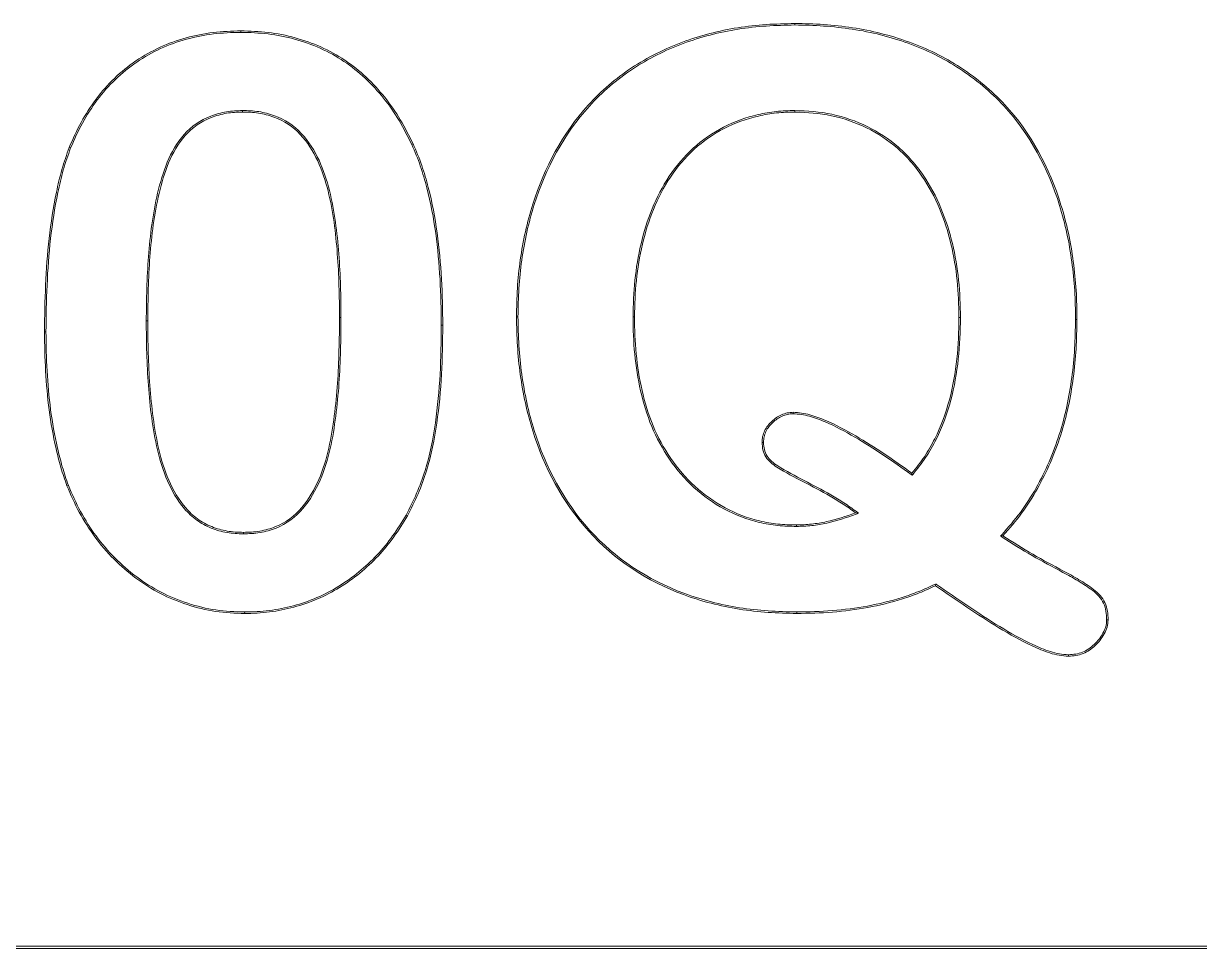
# Model space of a CAD drawing. Header units: millimetres. Extents: x 14 to 415, y 15 to 319.
# Drawn here: x 228.89 to 234.8, y 65.47 to 70.12 of the extents above; entities that cross this region are included whole.
import ezdxf

# ---------------------------------------------------------------- set-up
doc = ezdxf.new("R2010")
doc.units = ezdxf.units.MM
doc.header["$LTSCALE"] = 1.538462
doc.layers.add('Visible (ANSI)', color=7, linetype='Continuous', lineweight=9)
doc.layers.add('Visible Narrow (ANSI)', color=7, linetype='Continuous', lineweight=9)

msp = doc.modelspace()

# ---------------------------------------------------------------- linework, layer by layer
at = {"layer": 'Visible (ANSI)'}
for p, q in [((229.9831, 70.0735), (229.9831, 70.0809)), ((232.7636, 70.1105), (232.7636, 70.1179)), ((229.9917, 69.6811), (229.9918, 69.6737)), ((232.7636, 69.6811), (232.7636, 69.6737)), ((229.1287, 69.4934), (229.1218, 69.4961)), ((230.8411, 69.5104), (230.8479, 69.5135)), ((231.3741, 68.6453), (231.3667, 68.6453)), ((231.9516, 68.6453), (231.959, 68.6453)), ((233.5952, 68.6424), (233.5879, 68.6424)), ((234.1728, 68.6326), (234.1802, 68.6325)), ((232.7555, 68.1589), (232.7555, 68.1663)), ((232.6067, 68.0154), (232.5993, 68.0154)), ((233.3526, 67.8502), (233.3513, 67.8603)), ((229.1172, 67.7994), (229.1103, 67.7967)), ((230.8125, 67.65), (230.8189, 67.6463)), ((233.0838, 67.6598), (233.0684, 67.6619)), ((232.7717, 67.5932), (232.7717, 67.6006)), ((229.9958, 67.5562), (229.9958, 67.5636)), ((233.797, 67.5446), (233.8082, 67.5463)), ((233.4712, 67.3043), (233.4704, 67.2958)), ((230.0023, 67.1638), (230.0022, 67.1564)), ((232.7741, 67.1638), (232.774, 67.1564)), ((234.3289, 67.1247), (234.3363, 67.1246)), ((234.1379, 66.9492), (234.1379, 66.9418)), ((212.8042, 65.4858), (243.2657, 65.4858)), ((212.8042, 65.4747), (243.2657, 65.4747))]:
    msp.add_line(p, q, dxfattribs=at)
for points, knots in [([(229.1218, 69.4961), (229.14, 69.5388), (229.1589, 69.5812), (229.2037, 69.6624), (229.2287, 69.7015), (229.3123, 69.8127), (229.3797, 69.8781), (229.4946, 69.9566), (229.5353, 69.979), (229.6195, 70.018), (229.6633, 70.0335), (229.7527, 70.0582), (229.7983, 70.0671), (229.8904, 70.0784), (229.9367, 70.0801), (229.9831, 70.0809)], [0, 0, 0, 0, 0.000162451, 0.000162451, 0.000324903, 0.000324903, 0.000649805, 0.000649805, 0.000812257, 0.000812257, 0.000974708, 0.000974708, 0.001137159, 0.001137159, 0.00129961, 0.00129961, 0.00129961, 0.00129961]), ([(229.1287, 69.4934), (229.1469, 69.536), (229.1656, 69.578), (229.21, 69.6586), (229.2348, 69.6974), (229.3178, 69.8077), (229.3845, 69.8725), (229.4985, 69.9503), (229.5387, 69.9725), (229.6223, 70.0112), (229.6656, 70.0264), (229.7544, 70.051), (229.7995, 70.0598), (229.8909, 70.071), (229.9367, 70.0727), (229.9831, 70.0735)], [0, 0, 0, 0, 0.000160963, 0.000160963, 0.000322176, 0.000322176, 0.000644602, 0.000644602, 0.000805815, 0.000805815, 0.000967028, 0.000967028, 0.001128241, 0.001128241, 0.001289282, 0.001289282, 0.001289282, 0.001289282]), ([(229.9831, 70.0809), (230.0289, 70.0799), (230.0747, 70.0785), (230.1657, 70.0676), (230.2108, 70.0586), (230.3434, 70.0223), (230.4286, 69.9852), (230.5806, 69.8831), (230.6478, 69.8191), (230.7336, 69.7118), (230.76, 69.6742), (230.8071, 69.5956), (230.8276, 69.5546), (230.8479, 69.5135)], [0, 0, 0, 0, 0.000160651, 0.000160651, 0.000321302, 0.000321302, 0.000642604, 0.000642604, 0.000963906, 0.000963906, 0.001124557, 0.001124557, 0.001285208, 0.001285208, 0.001285208, 0.001285208]), ([(229.9831, 70.0735), (230.0289, 70.0725), (230.0743, 70.0711), (230.1645, 70.0603), (230.2092, 70.0513), (230.3408, 70.0154), (230.4252, 69.9786), (230.5757, 69.8775), (230.6424, 69.814), (230.7277, 69.7074), (230.7538, 69.6701), (230.8006, 69.5921), (230.8209, 69.5514), (230.8411, 69.5104)], [0, 0, 0, 0, 0.000159305, 0.000159305, 0.000318782, 0.000318782, 0.000637737, 0.000637737, 0.000956691, 0.000956691, 0.001116168, 0.001116168, 0.001275423, 0.001275423, 0.001275423, 0.001275423]), ([(231.3667, 68.6453), (231.3676, 68.6931), (231.3685, 68.741), (231.3742, 68.8365), (231.3791, 68.8841), (231.3994, 69.0263), (231.4197, 69.1201), (231.5065, 69.3938), (231.5984, 69.5668), (231.7913, 69.7795), (231.8647, 69.8421), (232.0243, 69.9479), (232.1105, 69.9908), (232.2899, 70.0578), (232.383, 70.0816), (232.5248, 70.1043), (232.5724, 70.1097), (232.6679, 70.1159), (232.7157, 70.1169), (232.7636, 70.1179)], [0, 0, 0, 0, 0.000169209, 0.000169209, 0.000338419, 0.000338419, 0.000676837, 0.000676837, 0.001353674, 0.001353674, 0.001692093, 0.001692093, 0.002030511, 0.002030511, 0.00236893, 0.00236893, 0.002538139, 0.002538139, 0.002707348, 0.002707348, 0.002707348, 0.002707348]), ([(231.3741, 68.6453), (231.375, 68.6931), (231.3759, 68.7408), (231.3815, 68.8358), (231.3865, 68.8832), (231.4066, 69.0248), (231.4269, 69.1183), (231.5133, 69.3907), (231.6047, 69.5628), (231.7964, 69.7741), (231.8693, 69.8363), (232.0279, 69.9414), (232.1136, 69.984), (232.292, 70.0507), (232.3846, 70.0744), (232.5258, 70.0969), (232.5731, 70.1023), (232.6681, 70.1085), (232.7158, 70.1095), (232.7636, 70.1105)], [0, 0, 0, 0, 0.000168181, 0.000168181, 0.000336536, 0.000336536, 0.000673247, 0.000673247, 0.001346669, 0.001346669, 0.001683379, 0.001683379, 0.00202009, 0.00202009, 0.002356801, 0.002356801, 0.002525156, 0.002525156, 0.002693356, 0.002693356, 0.002693356, 0.002693356]), ([(232.7636, 70.1179), (232.8121, 70.1173), (232.8606, 70.1164), (232.9573, 70.1093), (233.0056, 70.1039), (233.1495, 70.0824), (233.244, 70.0586), (233.3808, 70.0091), (233.4257, 69.9907), (233.5126, 69.9476), (233.5547, 69.9233), (233.6765, 69.8438), (233.7521, 69.7818), (233.9495, 69.5679), (234.0424, 69.392), (234.1286, 69.1141), (234.1489, 69.0188), (234.1678, 68.8746), (234.1727, 68.8263), (234.1791, 68.7295), (234.1797, 68.681), (234.1802, 68.6325)], [0, 0, 0, 0, 0.000171185, 0.000171185, 0.00034237, 0.00034237, 0.00068474, 0.00068474, 0.000855925, 0.000855925, 0.001027111, 0.001027111, 0.001369481, 0.001369481, 0.002054221, 0.002054221, 0.002396591, 0.002396591, 0.002567776, 0.002567776, 0.002738961, 0.002738961, 0.002738961, 0.002738961]), ([(232.7636, 70.1105), (232.8121, 70.1099), (232.8603, 70.109), (232.9566, 70.1019), (233.0047, 70.0965), (233.148, 70.0752), (233.2419, 70.0515), (233.3781, 70.0023), (233.4227, 69.9839), (233.509, 69.9411), (233.5509, 69.9169), (233.672, 69.8379), (233.7472, 69.7762), (233.9431, 69.5639), (234.0357, 69.3889), (234.1214, 69.1123), (234.1416, 69.0175), (234.1605, 68.8738), (234.1654, 68.8256), (234.1717, 68.7293), (234.1724, 68.6811), (234.1728, 68.6326)], [0, 0, 0, 0, 0.000170202, 0.000170202, 0.000340559, 0.000340559, 0.000681272, 0.000681272, 0.000851628, 0.000851628, 0.001021985, 0.001021985, 0.001362698, 0.001362698, 0.002044124, 0.002044124, 0.002384837, 0.002384837, 0.002555193, 0.002555193, 0.002725431, 0.002725431, 0.002725431, 0.002725431]), ([(229.9917, 69.6811), (229.9917, 69.6811), (229.9916, 69.6811), (229.9915, 69.6811), (229.9648, 69.6802), (229.9374, 69.6792), (229.8836, 69.67), (229.8572, 69.6629), (229.7804, 69.6337), (229.7342, 69.6011), (229.6617, 69.5191), (229.6344, 69.4712), (229.5928, 69.3711), (229.5779, 69.3192), (229.5407, 69.1619), (229.5277, 69.0549), (229.5111, 68.8408), (229.5093, 68.7333), (229.5084, 68.6262), (229.5084, 68.6262), (229.5084, 68.6262), (229.5084, 68.6262)], [0, 0, 0, 0, 0.000000236, 0.000000236, 0.000000236, 0.000095087, 0.000095087, 0.000189939, 0.000189939, 0.000379642, 0.000379642, 0.000569344, 0.000569344, 0.000759047, 0.000759047, 0.001138453, 0.001138453, 0.001517859, 0.001517859, 0.001517859, 0.001517904, 0.001517904, 0.001517904, 0.001517904]), ([(229.9918, 69.6737), (229.965, 69.6728), (229.9382, 69.6718), (229.8854, 69.6628), (229.8593, 69.6558), (229.7842, 69.6272), (229.739, 69.5953), (229.6679, 69.5151), (229.641, 69.4678), (229.5999, 69.3689), (229.5851, 69.3172), (229.548, 69.1608), (229.535, 69.0541), (229.5185, 68.8405), (229.5167, 68.7333), (229.5157, 68.6262)], [0, 0, 0, 0, 0.000094045, 0.000094045, 0.000188089, 0.000188089, 0.000376178, 0.000376178, 0.000564268, 0.000564268, 0.000752357, 0.000752357, 0.001128535, 0.001128535, 0.001504714, 0.001504714, 0.001504714, 0.001504714]), ([(230.4856, 68.6418), (230.4856, 68.6418), (230.4856, 68.6418), (230.4856, 68.6418), (230.4856, 68.6418), (230.4856, 68.6418), (230.4856, 68.6418), (230.4854, 68.7486), (230.4828, 68.8552), (230.4666, 69.0684), (230.4538, 69.1749), (230.415, 69.3311), (230.3983, 69.3825), (230.3525, 69.4801), (230.3238, 69.5268), (230.2495, 69.6062), (230.2024, 69.6369), (230.1258, 69.6645), (230.0995, 69.6714), (230.0457, 69.6796), (230.0185, 69.6805), (229.9919, 69.6811), (229.9919, 69.6811), (229.9918, 69.6811), (229.9917, 69.6811)], [0, 0, 0, 0, 0.000000013, 0.000000013, 0.000000013, 0.000000026, 0.000000026, 0.000000026, 0.000380572, 0.000380572, 0.000761118, 0.000761118, 0.000951391, 0.000951391, 0.001141664, 0.001141664, 0.001331937, 0.001331937, 0.001427073, 0.001427073, 0.00152221, 0.00152221, 0.00152221, 0.001522448, 0.001522448, 0.001522448, 0.001522448]), ([(230.4782, 68.6418), (230.478, 68.7483), (230.4754, 68.855), (230.4593, 69.0675), (230.4465, 69.1738), (230.4079, 69.3289), (230.3913, 69.3799), (230.3461, 69.4764), (230.3176, 69.5225), (230.2449, 69.6004), (230.199, 69.6303), (230.1237, 69.6574), (230.0978, 69.6642), (230.0451, 69.6723), (230.0184, 69.6731), (229.9918, 69.6737)], [0, 0, 0, 0, 0.00037717, 0.00037717, 0.000754341, 0.000754341, 0.000942926, 0.000942926, 0.001131511, 0.001131511, 0.001320096, 0.001320096, 0.001414389, 0.001414389, 0.001508681, 0.001508681, 0.001508681, 0.001508681]), ([(232.7636, 69.6811), (232.7636, 69.6811), (232.7635, 69.6811), (232.7634, 69.6811), (232.7328, 69.6803), (232.7019, 69.6796), (232.6403, 69.6731), (232.6098, 69.6677), (232.5195, 69.6469), (232.4607, 69.6259), (232.2956, 69.5409), (232.2017, 69.4543), (232.0647, 69.2484), (232.02, 69.1313), (231.9775, 68.9515), (231.9676, 68.8906), (231.9546, 68.7682), (231.9528, 68.7066), (231.9516, 68.6454), (231.9516, 68.6454), (231.9516, 68.6453), (231.9516, 68.6453)], [0, 0, 0, 0, 0.000000261, 0.000000261, 0.000000261, 0.000109275, 0.000109275, 0.00021829, 0.00021829, 0.000436319, 0.000436319, 0.000872378, 0.000872378, 0.001308437, 0.001308437, 0.001526466, 0.001526466, 0.001744495, 0.001744495, 0.001744495, 0.001744642, 0.001744642, 0.001744642, 0.001744642]), ([(232.7636, 69.6737), (232.733, 69.6729), (232.7023, 69.6722), (232.6414, 69.6658), (232.6112, 69.6605), (232.5217, 69.6398), (232.4635, 69.6191), (232.3002, 69.5349), (232.2072, 69.4493), (232.0715, 69.2453), (232.027, 69.1289), (231.9848, 68.9501), (231.9749, 68.8896), (231.962, 68.7677), (231.9602, 68.7065), (231.959, 68.6453)], [0, 0, 0, 0, 0.000108157, 0.000108157, 0.000216314, 0.000216314, 0.000432629, 0.000432629, 0.000865257, 0.000865257, 0.001297886, 0.001297886, 0.001514201, 0.001514201, 0.001730515, 0.001730515, 0.001730515, 0.001730515]), ([(233.5952, 68.6424), (233.5952, 68.6424), (233.5952, 68.6425), (233.5952, 68.6425), (233.5939, 68.7046), (233.5924, 68.7669), (233.5797, 68.8911), (233.5693, 68.9527), (233.5257, 69.1349), (233.4788, 69.2528), (233.3904, 69.3824), (233.3708, 69.4069), (233.3296, 69.454), (233.3078, 69.4767), (233.2365, 69.5385), (233.1838, 69.573), (233.0711, 69.6283), (233.0114, 69.6488), (232.8888, 69.6755), (232.8258, 69.6789), (232.7639, 69.6811), (232.7638, 69.6811), (232.7637, 69.6811), (232.7636, 69.6811)], [0, 0, 0, 0, 0.000000154, 0.000000154, 0.000000154, 0.000219366, 0.000219366, 0.000438577, 0.000438577, 0.000877, 0.000877, 0.000986606, 0.000986606, 0.001096212, 0.001096212, 0.001315423, 0.001315423, 0.001534635, 0.001534635, 0.001753846, 0.001753846, 0.001753846, 0.001754105, 0.001754105, 0.001754105, 0.001754105]), ([(233.5879, 68.6424), (233.5865, 68.7044), (233.585, 68.7665), (233.5723, 68.89), (233.562, 68.9514), (233.5187, 69.1325), (233.4719, 69.2498), (233.3845, 69.378), (233.3651, 69.4023), (233.3242, 69.4489), (233.3026, 69.4714), (233.2323, 69.5324), (233.1799, 69.5667), (233.0684, 69.6214), (233.0093, 69.6417), (232.8878, 69.6681), (232.8256, 69.6716), (232.7636, 69.6737)], [0, 0, 0, 0, 0.000217521, 0.000217521, 0.000435042, 0.000435042, 0.000870084, 0.000870084, 0.000978845, 0.000978845, 0.001087606, 0.001087606, 0.001305127, 0.001305127, 0.001522648, 0.001522648, 0.001740169, 0.001740169, 0.001740169, 0.001740169]), ([(228.9975, 68.5701), (228.9983, 68.7265), (229.0034, 68.8833), (229.0295, 69.1166), (229.0411, 69.1941), (229.0652, 69.309), (229.0741, 69.3471), (229.0955, 69.4224), (229.1086, 69.4593), (229.1218, 69.4961)], [0, 0, 0, 0, 0.000555541, 0.000555541, 0.000833311, 0.000833311, 0.000972196, 0.000972196, 0.001111082, 0.001111082, 0.001111082, 0.001111082]), ([(229.0049, 68.5701), (229.0057, 68.7264), (229.0107, 68.8828), (229.0368, 69.1156), (229.0484, 69.1928), (229.0724, 69.3073), (229.0813, 69.3453), (229.1025, 69.4201), (229.1155, 69.4566), (229.1287, 69.4934)], [0, 0, 0, 0, 0.000553993, 0.000553993, 0.000831019, 0.000831019, 0.000969532, 0.000969532, 0.001107791, 0.001107791, 0.001107791, 0.001107791]), ([(230.8411, 69.5104), (230.8565, 69.4748), (230.8715, 69.4396), (230.8964, 69.3669), (230.9071, 69.3297), (230.9366, 69.2179), (230.9505, 69.1419), (230.9715, 68.9889), (230.9783, 68.9119), (230.9873, 68.7577), (230.9884, 68.6805), (230.9891, 68.603)], [0, 0, 0, 0, 0.000136401, 0.000136401, 0.000273026, 0.000273026, 0.000546276, 0.000546276, 0.000819526, 0.000819526, 0.001092702, 0.001092702, 0.001092702, 0.001092702]), ([(230.8479, 69.5135), (230.8632, 69.4779), (230.8783, 69.4423), (230.9035, 69.369), (230.9142, 69.3318), (230.9438, 69.2194), (230.9578, 69.1431), (230.9788, 68.9897), (230.9857, 68.9125), (230.9947, 68.7579), (230.9958, 68.6805), (230.9965, 68.603)], [0, 0, 0, 0, 0.000137064, 0.000137064, 0.000274127, 0.000274127, 0.000548255, 0.000548255, 0.000822382, 0.000822382, 0.00109651, 0.00109651, 0.00109651, 0.00109651]), ([(229.5084, 68.6262), (229.5084, 68.6262), (229.5084, 68.6262), (229.5084, 68.6262), (229.5085, 68.5176), (229.5112, 68.4092), (229.5229, 68.2465), (229.528, 68.1924), (229.5429, 68.0846), (229.5518, 68.0309), (229.5769, 67.9248), (229.5928, 67.8722), (229.637, 67.7719), (229.6643, 67.7235), (229.7188, 67.6609), (229.7388, 67.6419), (229.7838, 67.6089), (229.8083, 67.5958), (229.8596, 67.5749), (229.8865, 67.5678), (229.9407, 67.5582), (229.9686, 67.5567), (229.9957, 67.5562), (229.9957, 67.5562), (229.9958, 67.5562), (229.9958, 67.5562)], [0, 0, 0, 0, 0.000000045, 0.000000045, 0.000000045, 0.000387108, 0.000387108, 0.000580639, 0.000580639, 0.00077417, 0.00077417, 0.000967702, 0.000967702, 0.001161233, 0.001161233, 0.001257998, 0.001257998, 0.001354764, 0.001354764, 0.00145153, 0.00145153, 0.001548295, 0.001548295, 0.001548295, 0.001548453, 0.001548453, 0.001548453, 0.001548453]), ([(229.5157, 68.6262), (229.5159, 68.5178), (229.5185, 68.4094), (229.5303, 68.2472), (229.5354, 68.1932), (229.5502, 68.0858), (229.559, 68.0323), (229.584, 67.9268), (229.5998, 67.8746), (229.6435, 67.7754), (229.6706, 67.7275), (229.724, 67.6662), (229.7438, 67.6474), (229.7875, 67.6153), (229.8116, 67.6024), (229.8618, 67.582), (229.8882, 67.575), (229.9416, 67.5655), (229.9687, 67.5641), (229.9958, 67.5636)], [0, 0, 0, 0, 0.000383712, 0.000383712, 0.000575569, 0.000575569, 0.000767425, 0.000767425, 0.000959281, 0.000959281, 0.001151137, 0.001151137, 0.001247066, 0.001247066, 0.001342994, 0.001342994, 0.001438922, 0.001438922, 0.00153485, 0.00153485, 0.00153485, 0.00153485]), ([(229.9958, 67.5636), (230.0233, 67.5641), (230.0509, 67.5652), (230.105, 67.5747), (230.1316, 67.5821), (230.2084, 67.6123), (230.2535, 67.6465), (230.3249, 67.7301), (230.3522, 67.7786), (230.396, 67.8795), (230.4123, 67.9323), (230.4366, 68.0395), (230.4451, 68.0938), (230.459, 68.2028), (230.4644, 68.2575), (230.4723, 68.3671), (230.474, 68.4221), (230.4774, 68.5319), (230.4782, 68.5868), (230.4782, 68.6418)], [0, 0, 0, 0, 0.000096889, 0.000096889, 0.000193779, 0.000193779, 0.000387558, 0.000387558, 0.000581337, 0.000581337, 0.000775115, 0.000775115, 0.000968894, 0.000968894, 0.001162673, 0.001162673, 0.001356452, 0.001356452, 0.001550231, 0.001550231, 0.001550231, 0.001550231]), ([(229.9958, 67.5562), (229.9959, 67.5562), (229.9959, 67.5562), (229.996, 67.5562), (230.0234, 67.5567), (230.0516, 67.5578), (230.1068, 67.5675), (230.1338, 67.575), (230.2122, 67.6058), (230.2585, 67.6409), (230.3312, 67.7261), (230.3588, 67.7752), (230.403, 67.8771), (230.4194, 67.9303), (230.4439, 68.0382), (230.4524, 68.0927), (230.4664, 68.202), (230.4718, 68.2569), (230.4796, 68.3668), (230.4814, 68.4218), (230.4848, 68.5317), (230.4856, 68.5869), (230.4856, 68.6418)], [0, 0, 0, 0, 0.000000158, 0.000000158, 0.000000158, 0.000097881, 0.000097881, 0.000195604, 0.000195604, 0.00039105, 0.00039105, 0.000586496, 0.000586496, 0.000781942, 0.000781942, 0.000977388, 0.000977388, 0.001172834, 0.001172834, 0.00136828, 0.00136828, 0.001563726, 0.001563726, 0.001563726, 0.001563726]), ([(230.9891, 68.603), (230.9884, 68.5211), (230.9875, 68.4393), (230.9784, 68.276), (230.9708, 68.1945), (230.9478, 68.0327), (230.932, 67.9525), (230.8953, 67.8358), (230.8815, 67.7973), (230.8497, 67.7225), (230.8312, 67.6864), (230.8125, 67.65)], [0, 0, 0, 0, 0.000290562, 0.000290562, 0.000581198, 0.000581198, 0.000871835, 0.000871835, 0.001017153, 0.001017153, 0.00116214, 0.00116214, 0.00116214, 0.00116214]), ([(230.9965, 68.603), (230.9958, 68.5211), (230.9949, 68.4391), (230.9858, 68.2754), (230.9782, 68.1937), (230.9551, 68.0314), (230.9392, 67.9507), (230.9023, 67.8334), (230.8884, 67.7947), (230.8564, 67.7193), (230.8377, 67.6828), (230.8189, 67.6463)], [0, 0, 0, 0, 0.000291667, 0.000291667, 0.000583333, 0.000583333, 0.000875, 0.000875, 0.001020833, 0.001020833, 0.001166666, 0.001166666, 0.001166666, 0.001166666]), ([(232.774, 67.1564), (232.7257, 67.1576), (232.6774, 67.1588), (232.581, 67.1652), (232.5329, 67.1705), (232.3897, 67.1934), (232.2956, 67.2174), (232.0236, 67.3177), (231.8571, 67.4267), (231.5985, 67.7142), (231.5058, 67.8889), (231.4195, 68.1657), (231.3992, 68.2605), (231.3792, 68.4041), (231.3744, 68.4522), (231.3688, 68.5486), (231.3677, 68.597), (231.3667, 68.6453)], [0, 0, 0, 0, 0.000170555, 0.000170555, 0.000341111, 0.000341111, 0.000682222, 0.000682222, 0.001364444, 0.001364444, 0.002046666, 0.002046666, 0.002387777, 0.002387777, 0.002558332, 0.002558332, 0.002728888, 0.002728888, 0.002728888, 0.002728888]), ([(232.7741, 67.1638), (232.7258, 67.165), (232.6776, 67.1662), (232.5817, 67.1726), (232.5338, 67.1779), (232.3913, 67.2006), (232.2977, 67.2245), (232.0271, 67.3242), (231.8618, 67.4325), (231.6048, 67.7183), (231.5126, 67.892), (231.4267, 68.1674), (231.4064, 68.2619), (231.3866, 68.4049), (231.3818, 68.4528), (231.3761, 68.5488), (231.3751, 68.597), (231.3741, 68.6453)], [0, 0, 0, 0, 0.000169535, 0.000169535, 0.000339241, 0.000339241, 0.000678654, 0.000678654, 0.00135748, 0.00135748, 0.002036306, 0.002036306, 0.002375719, 0.002375719, 0.002545425, 0.002545425, 0.002714958, 0.002714958, 0.002714958, 0.002714958]), ([(231.9516, 68.6453), (231.9516, 68.6452), (231.9516, 68.6452), (231.9516, 68.6452), (231.9525, 68.5832), (231.954, 68.5207), (231.9665, 68.3968), (231.9757, 68.335), (232.0039, 68.2134), (232.0215, 68.1534), (232.0694, 68.0378), (232.0994, 67.9825), (232.2055, 67.8276), (232.2999, 67.7402), (232.4651, 67.6503), (232.5245, 67.6284), (232.6159, 67.6066), (232.6469, 67.6012), (232.7092, 67.5948), (232.7405, 67.594), (232.7715, 67.5932), (232.7716, 67.5932), (232.7717, 67.5932), (232.7717, 67.5932)], [0, 0, 0, 0, 0.000000146, 0.000000146, 0.000000146, 0.000219902, 0.000219902, 0.000439658, 0.000439658, 0.000659414, 0.000659414, 0.00087917, 0.00087917, 0.001318682, 0.001318682, 0.001538438, 0.001538438, 0.001648317, 0.001648317, 0.001758195, 0.001758195, 0.001758195, 0.001758449, 0.001758449, 0.001758449, 0.001758449]), ([(231.959, 68.6453), (231.9599, 68.5832), (231.9613, 68.5212), (231.9738, 68.3978), (231.983, 68.3363), (232.011, 68.2155), (232.0286, 68.1557), (232.0761, 68.0411), (232.1058, 67.9862), (232.211, 67.8327), (232.3046, 67.746), (232.4681, 67.6571), (232.5268, 67.6354), (232.6173, 67.6139), (232.648, 67.6085), (232.7096, 67.6022), (232.7407, 67.6014), (232.7717, 67.6006)], [0, 0, 0, 0, 0.000218048, 0.000218048, 0.000436096, 0.000436096, 0.000654143, 0.000654143, 0.000872191, 0.000872191, 0.001308287, 0.001308287, 0.001526335, 0.001526335, 0.001635358, 0.001635358, 0.001744382, 0.001744382, 0.001744382, 0.001744382]), ([(233.3513, 67.8603), (233.3731, 67.8875), (233.3949, 67.9146), (233.4335, 67.9724), (233.4507, 68.0028), (233.4981, 68.0959), (233.5217, 68.1617), (233.5576, 68.2961), (233.5693, 68.3649), (233.5849, 68.5032), (233.5869, 68.5728), (233.5879, 68.6424)], [0, 0, 0, 0, 0.0001220956, 0.0001220956, 0.0002441912, 0.0002441912, 0.0004883824, 0.0004883824, 0.0007325737, 0.0007325737, 0.0009767649, 0.0009767649, 0.0009767649, 0.0009767649]), ([(233.3526, 67.8502), (233.3541, 67.8521), (233.3556, 67.8539), (233.357, 67.8557), (233.3788, 67.8828), (233.4008, 67.9102), (233.4399, 67.9687), (233.4572, 67.9992), (233.5049, 68.093), (233.5287, 68.1594), (233.5649, 68.2946), (233.5766, 68.3638), (233.5922, 68.5027), (233.5943, 68.5727), (233.5952, 68.6423), (233.5952, 68.6423), (233.5952, 68.6424), (233.5952, 68.6424)], [0, 0, 0, 0, 0.000008255, 0.000008255, 0.000008255, 0.0001309905, 0.0001309905, 0.000253726, 0.000253726, 0.0004991969, 0.0004991969, 0.0007446679, 0.0007446679, 0.0009901388, 0.0009901388, 0.0009901388, 0.0009902932, 0.0009902932, 0.0009902932, 0.0009902932]), ([(234.1728, 68.6326), (234.1719, 68.5836), (234.1709, 68.5347), (234.1655, 68.4373), (234.1608, 68.3887), (234.1412, 68.2434), (234.121, 68.1477), (234.0616, 67.9617), (234.0234, 67.8715), (233.9511, 67.7443), (233.9249, 67.703), (233.8671, 67.6248), (233.835, 67.5881), (233.8027, 67.5511), (233.8008, 67.549), (233.7989, 67.5468), (233.797, 67.5446)], [0, 0, 0, 0, 0.00017246, 0.00017246, 0.000345038, 0.000345038, 0.000690195, 0.000690195, 0.001035351, 0.001035351, 0.00120793, 0.00120793, 0.001380508, 0.001380508, 0.001380508, 0.001390607, 0.001390607, 0.001390607, 0.001390607]), ([(234.1802, 68.6325), (234.1792, 68.5835), (234.1783, 68.5345), (234.1729, 68.4367), (234.1681, 68.3879), (234.1485, 68.2421), (234.1282, 68.1458), (234.0685, 67.959), (234.0301, 67.8683), (233.9574, 67.7404), (233.9311, 67.6989), (233.8728, 67.6201), (233.8405, 67.5832), (233.8082, 67.5463)], [0, 0, 0, 0, 0.000173349, 0.000173349, 0.000346699, 0.000346699, 0.000693398, 0.000693398, 0.001040097, 0.001040097, 0.001213446, 0.001213446, 0.001386796, 0.001386796, 0.001386796, 0.001386796]), ([(229.1103, 67.7967), (229.0996, 67.8277), (229.0889, 67.8586), (229.0706, 67.9214), (229.0627, 67.9532), (229.0405, 68.0489), (229.0295, 68.1134), (229.0036, 68.3081), (228.9985, 68.4393), (228.9975, 68.5701)], [0, 0, 0, 0, 0.0001158726, 0.0001158726, 0.0002317452, 0.0002317452, 0.0004634903, 0.0004634903, 0.0009269806, 0.0009269806, 0.0009269806, 0.0009269806]), ([(229.1172, 67.7994), (229.1065, 67.8302), (229.0959, 67.8609), (229.0778, 67.9233), (229.0699, 67.955), (229.0478, 68.0504), (229.0368, 68.1146), (229.011, 68.3087), (229.0059, 68.4394), (229.0049, 68.5701)], [0, 0, 0, 0, 0.0001152305, 0.0001152305, 0.0002307469, 0.0002307469, 0.0004617798, 0.0004617798, 0.0009237871, 0.0009237871, 0.0009237871, 0.0009237871]), ([(232.5993, 68.0154), (232.5998, 68.0254), (232.6003, 68.0353), (232.6044, 68.0548), (232.608, 68.0642), (232.621, 68.0912), (232.6334, 68.1071), (232.6626, 68.1344), (232.6791, 68.1459), (232.7066, 68.1579), (232.7161, 68.1612), (232.7356, 68.1651), (232.7455, 68.1657), (232.7555, 68.1663)], [0, 0, 0, 0, 0.00003489, 0.00003489, 0.00006978, 0.00006978, 0.00013956, 0.00013956, 0.00020934, 0.00020934, 0.00024423, 0.00024423, 0.00027912, 0.00027912, 0.00027912, 0.00027912]), ([(232.6067, 68.0154), (232.6072, 68.0253), (232.6077, 68.0347), (232.6115, 68.0525), (232.6148, 68.0614), (232.6272, 68.0872), (232.639, 68.1021), (232.6672, 68.1285), (232.6829, 68.1394), (232.7091, 68.151), (232.7182, 68.1541), (232.7362, 68.1578), (232.7456, 68.1583), (232.7555, 68.1589)], [0, 0, 0, 0, 0.0000328429, 0.0000328429, 0.0000661379, 0.0000661379, 0.0001327279, 0.0001327279, 0.0001993179, 0.0001993179, 0.0002326129, 0.0002326129, 0.0002654044, 0.0002654044, 0.0002654044, 0.0002654044]), ([(232.7555, 68.1663), (232.7838, 68.1645), (232.8118, 68.1613), (232.8662, 68.1458), (232.8928, 68.1361), (232.9708, 68.1033), (233.0206, 68.0762), (233.1668, 67.9908), (233.2598, 67.9265), (233.3513, 67.8603)], [0, 0, 0, 0, 0.0000995987, 0.0000995987, 0.0001991975, 0.0001991975, 0.0003983949, 0.0003983949, 0.0007967898, 0.0007967898, 0.0007967898, 0.0007967898]), ([(232.7555, 68.1589), (232.7837, 68.1571), (232.8104, 68.1541), (232.8637, 68.1389), (232.8902, 68.1292), (232.9675, 68.0967), (233.017, 68.0698), (233.1628, 67.9846), (233.2555, 67.9205), (233.347, 67.8544), (233.3488, 67.853), (233.3507, 67.8516), (233.3526, 67.8502)], [0, 0, 0, 0, 0.0000984613, 0.0000984613, 0.0001974479, 0.0001974479, 0.0003954211, 0.0003954211, 0.0007913675, 0.0007913675, 0.0007913675, 0.0007995765, 0.0007995765, 0.0007995765, 0.0007995765]), ([(233.0684, 67.6619), (233.048, 67.677), (233.0274, 67.6919), (232.9849, 67.7195), (232.9631, 67.7326), (232.8973, 67.771), (232.852, 67.7939), (232.7618, 67.8405), (232.7168, 67.8641), (232.6525, 67.9049), (232.6316, 67.9207), (232.6117, 67.9533), (232.6068, 67.9652), (232.6009, 67.9899), (232.6001, 68.0027), (232.5993, 68.0154)], [0, 0, 0, 0, 0.0000893217, 0.0000893217, 0.0001786433, 0.0001786433, 0.0003572867, 0.0003572867, 0.00053593, 0.00053593, 0.0006252517, 0.0006252517, 0.0006699125, 0.0006699125, 0.0007145734, 0.0007145734, 0.0007145734, 0.0007145734]), ([(233.0838, 67.6598), (233.0802, 67.6625), (233.0765, 67.6652), (233.0728, 67.6679), (233.0524, 67.6829), (233.0316, 67.698), (232.9887, 67.7258), (232.9669, 67.7389), (232.9009, 67.7775), (232.8553, 67.8005), (232.7652, 67.847), (232.7202, 67.8707), (232.6567, 67.911), (232.6371, 67.9259), (232.6184, 67.9564), (232.6138, 67.9677), (232.6083, 67.9908), (232.6075, 68.0028), (232.6067, 68.0154)], [0, 0, 0, 0, 0.0000160196, 0.0000160196, 0.0000160196, 0.0001049541, 0.0001049541, 0.0001938887, 0.0001938887, 0.0003717577, 0.0003717577, 0.0005496268, 0.0005496268, 0.0006385613, 0.0006385613, 0.0006830286, 0.0006830286, 0.0007270226, 0.0007270226, 0.0007270226, 0.0007270226]), ([(230.0022, 67.1564), (229.9535, 67.1577), (229.9047, 67.1598), (229.8082, 67.1738), (229.7607, 67.1855), (229.668, 67.2158), (229.6227, 67.234), (229.5363, 67.2791), (229.495, 67.3053), (229.3775, 67.3923), (229.3083, 67.4625), (229.2215, 67.5802), (229.1955, 67.6216), (229.1489, 67.7072), (229.1292, 67.7518), (229.1103, 67.7967)], [0, 0, 0, 0, 0.000171649, 0.000171649, 0.000343298, 0.000343298, 0.000514947, 0.000514947, 0.000686596, 0.000686596, 0.001029895, 0.001029895, 0.001201544, 0.001201544, 0.001373193, 0.001373193, 0.001373193, 0.001373193]), ([(230.0023, 67.1638), (229.9536, 67.1651), (229.9053, 67.1672), (229.8097, 67.1811), (229.7627, 67.1926), (229.6707, 67.2227), (229.6257, 67.2407), (229.5401, 67.2854), (229.4991, 67.3115), (229.3825, 67.3978), (229.3138, 67.4675), (229.2277, 67.5843), (229.2019, 67.6254), (229.1556, 67.7104), (229.1361, 67.7545), (229.1172, 67.7994)], [0, 0, 0, 0, 0.000170256, 0.000170256, 0.000340668, 0.000340668, 0.00051108, 0.00051108, 0.000681493, 0.000681493, 0.001022317, 0.001022317, 0.001192729, 0.001192729, 0.001362858, 0.001362858, 0.001362858, 0.001362858]), ([(230.8125, 67.65), (230.7907, 67.6145), (230.769, 67.5792), (230.7211, 67.5119), (230.6948, 67.4799), (230.6098, 67.3893), (230.5451, 67.3366), (230.404, 67.2499), (230.3274, 67.2168), (230.2078, 67.1845), (230.167, 67.177), (230.0849, 67.1661), (230.0439, 67.1642), (230.0023, 67.1638)], [0, 0, 0, 0, 0.000144704, 0.000144704, 0.000289733, 0.000289733, 0.000579791, 0.000579791, 0.000869849, 0.000869849, 0.001014879, 0.001014879, 0.001159753, 0.001159753, 0.001159753, 0.001159753]), ([(232.7717, 67.6006), (232.7971, 67.6015), (232.8225, 67.6024), (232.873, 67.6076), (232.8981, 67.612), (232.9726, 67.6279), (233.0208, 67.6442), (233.0684, 67.6619)], [0, 0, 0, 0, 0.0000898305, 0.0000898305, 0.0001796611, 0.0001796611, 0.0003593221, 0.0003593221, 0.0003593221, 0.0003593221]), ([(232.7717, 67.5932), (232.7718, 67.5932), (232.7719, 67.5932), (232.7719, 67.5932), (232.7973, 67.5941), (232.8229, 67.595), (232.8741, 67.6003), (232.8994, 67.6047), (232.9746, 67.6207), (233.0234, 67.6373), (233.071, 67.655), (233.0753, 67.6566), (233.0796, 67.6582), (233.0838, 67.6598)], [0, 0, 0, 0, 0.0000002558, 0.0000002558, 0.0000002558, 0.000090765, 0.000090765, 0.0001812743, 0.0001812743, 0.0003622928, 0.0003622928, 0.0003622928, 0.0003785681, 0.0003785681, 0.0003785681, 0.0003785681]), ([(230.8189, 67.6463), (230.7971, 67.6108), (230.7752, 67.5752), (230.727, 67.5073), (230.7004, 67.475), (230.6147, 67.3837), (230.5495, 67.3306), (230.4074, 67.2433), (230.3301, 67.2099), (230.2093, 67.1773), (230.1682, 67.1697), (230.0856, 67.1587), (230.0439, 67.1568), (230.0022, 67.1564)], [0, 0, 0, 0, 0.00014611, 0.00014611, 0.000292219, 0.000292219, 0.000584438, 0.000584438, 0.000876657, 0.000876657, 0.001022767, 0.001022767, 0.001168877, 0.001168877, 0.001168877, 0.001168877]), ([(233.797, 67.5446), (233.7994, 67.5431), (233.8019, 67.5416), (233.8043, 67.54), (233.8539, 67.5085), (233.9037, 67.477), (234.0058, 67.418), (234.058, 67.3904), (234.1356, 67.3489), (234.1612, 67.3347), (234.2112, 67.3045), (234.2361, 67.2889), (234.282, 67.2539), (234.3018, 67.2332), (234.3192, 67.1949), (234.3233, 67.1812), (234.3279, 67.1535), (234.3285, 67.1393), (234.3289, 67.1247)], [0, 0, 0, 0, 0.0000100859, 0.0000100859, 0.0000100859, 0.0002165038, 0.0002165038, 0.0004229217, 0.0004229217, 0.0005261306, 0.0005261306, 0.0006293396, 0.0006293396, 0.0007325486, 0.0007325486, 0.000784153, 0.000784153, 0.0008353517, 0.0008353517, 0.0008353517, 0.0008353517]), ([(233.8082, 67.5463), (233.8579, 67.5147), (233.9076, 67.4833), (234.0093, 67.4244), (234.0614, 67.3969), (234.1391, 67.3554), (234.1648, 67.3411), (234.2152, 67.3107), (234.2402, 67.2951), (234.2869, 67.2594), (234.308, 67.2376), (234.3262, 67.1973), (234.3305, 67.183), (234.3353, 67.154), (234.3358, 67.1393), (234.3363, 67.1246)], [0, 0, 0, 0, 0.0002084519, 0.0002084519, 0.0004169038, 0.0004169038, 0.0005211297, 0.0005211297, 0.0006253556, 0.0006253556, 0.0007295816, 0.0007295816, 0.0007816945, 0.0007816945, 0.0008338075, 0.0008338075, 0.0008338075, 0.0008338075]), ([(233.4704, 67.2958), (233.4433, 67.2833), (233.4162, 67.2708), (233.3608, 67.2486), (233.3326, 67.2388), (233.2473, 67.2115), (233.1892, 67.1972), (233.0717, 67.1759), (233.0124, 67.1682), (232.8934, 67.1586), (232.8337, 67.1573), (232.774, 67.1564)], [0, 0, 0, 0, 0.0001056516, 0.0001056516, 0.0002113031, 0.0002113031, 0.0004226063, 0.0004226063, 0.0006339094, 0.0006339094, 0.0008452125, 0.0008452125, 0.0008452125, 0.0008452125]), ([(233.4712, 67.3043), (233.4699, 67.3037), (233.4686, 67.3031), (233.4673, 67.3025), (233.4402, 67.29), (233.4133, 67.2776), (233.3582, 67.2556), (233.3302, 67.2458), (233.2453, 67.2186), (233.1876, 67.2044), (233.0707, 67.1832), (233.0116, 67.1756), (232.8931, 67.1659), (232.8337, 67.1646), (232.7741, 67.1638)], [0, 0, 0, 0, 0.0000049635, 0.0000049635, 0.0000049635, 0.0001101548, 0.0001101548, 0.000215346, 0.000215346, 0.0004257285, 0.0004257285, 0.000636111, 0.000636111, 0.0008463211, 0.0008463211, 0.0008463211, 0.0008463211]), ([(234.1379, 66.9418), (234.1221, 66.9427), (234.1062, 66.9438), (234.0748, 66.9493), (234.0594, 66.9533), (234.0138, 66.9674), (233.9844, 66.9798), (233.8981, 67.0205), (233.8424, 67.0513), (233.6799, 67.1513), (233.5748, 67.2232), (233.4704, 67.2958)], [0, 0, 0, 0, 0.0000559913, 0.0000559913, 0.0001119826, 0.0001119826, 0.0002239653, 0.0002239653, 0.0004479305, 0.0004479305, 0.000895861, 0.000895861, 0.000895861, 0.000895861]), ([(234.1379, 66.9492), (234.1221, 66.9501), (234.1069, 66.9512), (234.0765, 66.9565), (234.0613, 66.9604), (234.0165, 66.9743), (233.9874, 66.9865), (233.9017, 67.027), (233.8461, 67.0577), (233.6842, 67.1574), (233.5789, 67.2293), (233.4747, 67.3019), (233.4735, 67.3027), (233.4723, 67.3035), (233.4712, 67.3043)], [0, 0, 0, 0, 0.0000551622, 0.0000551622, 0.0001108424, 0.0001108424, 0.0002222028, 0.0002222028, 0.0004449237, 0.0004449237, 0.0008903654, 0.0008903654, 0.0008903654, 0.0008953121, 0.0008953121, 0.0008953121, 0.0008953121]), ([(234.3289, 67.1247), (234.3282, 67.1123), (234.3274, 67.101), (234.3211, 67.079), (234.316, 67.068), (234.2989, 67.0366), (234.2839, 67.0177), (234.2493, 66.9846), (234.2295, 66.9708), (234.1858, 66.9533), (234.1623, 66.9507), (234.1379, 66.9492)], [0, 0, 0, 0, 0.0000413595, 0.0000413595, 0.0000831054, 0.0000831054, 0.0001665973, 0.0001665973, 0.0002500891, 0.0002500891, 0.0003330783, 0.0003330783, 0.0003330783, 0.0003330783]), ([(234.3363, 67.1246), (234.3356, 67.1122), (234.3347, 67.0999), (234.328, 67.0762), (234.3227, 67.0648), (234.305, 67.0324), (234.2895, 67.0128), (234.2538, 66.9788), (234.2333, 66.9644), (234.1874, 66.946), (234.1625, 66.9433), (234.1379, 66.9418)], [0, 0, 0, 0, 0.0000433132, 0.0000433132, 0.0000866265, 0.0000866265, 0.000173253, 0.000173253, 0.0002598794, 0.0002598794, 0.0003465059, 0.0003465059, 0.0003465059, 0.0003465059])]:
    msp.add_open_spline(points, degree=3, knots=knots, dxfattribs=at)
at = {"layer": 'Visible Narrow (ANSI)'}
for p, q in [((229.5084, 68.6262), (229.5157, 68.6262)), ((230.4856, 68.6418), (230.4782, 68.6418)), ((230.9891, 68.603), (230.9965, 68.603)), ((229.0049, 68.5701), (228.9975, 68.5701))]:
    msp.add_line(p, q, dxfattribs=at)

doc.saveas('drawing.dxf')
